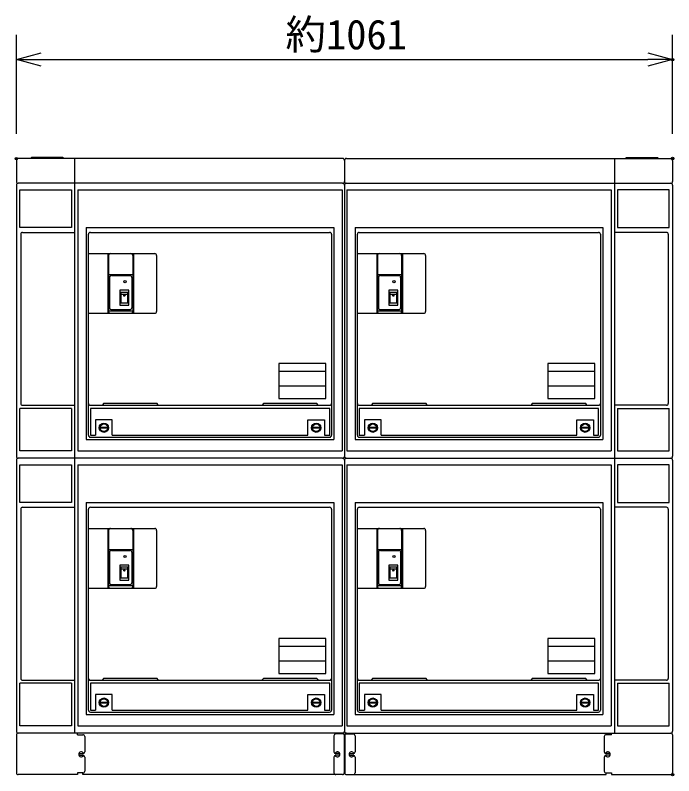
# Model space of a CAD drawing. Units: millimetres, scale not verified. Extents: x -62 to 63, y -117 to 117.
# Drawn here: x -45.1 to 8.1, y -5.5 to 56 of the extents above; entities that cross this region are included whole.
import ezdxf
from ezdxf.enums import TextEntityAlignment as Align

# ---------------------------------------------------------------- set-up
doc = ezdxf.new("R2010")
doc.units = ezdxf.units.MM
doc.header["$LTSCALE"] = 0.392258
doc.header["$PDMODE"] = 32
doc.header["$PDSIZE"] = 0.196
for name, color, linetype in [('0-2_GAIKEI', 1, 'Continuous'), ('0-3_WAKU', 3, 'Continuous'), ('0-4_DEFPOINTS', 7, 'Continuous')]:
    doc.layers.add(name, color=color, linetype=linetype)
doc.styles.add('ＭＳ ゴシック', font='')
doc.styles.get('ＭＳ ゴシック').set_extended_font_data('MS Gothic')

# ---------------------------------------------------------------- blocks, each defined once
blk = doc.blocks.new('_OPEN30')
at = {"layer": '0-4_DEFPOINTS'}
blk.add_line((0, 0), (-1, 0), dxfattribs=at)
blk.add_lwpolyline([(-1, 0.2679), (0, 0), (-1, -0.2679)], dxfattribs=at)

msp = doc.modelspace()

# ---------------------------------------------------------------- linework, layer by layer
at = {"layer": '0-2_GAIKEI', "color": 7}
for p, q in [((-45.0195, 44.2768), (-45.0195, 42.5768)), ((-18.6508, 44.4268), (-44.8695, 44.4268)), ((-40.3182, 44.4092), (-40.3182, 20.2018)), ((-18.5008, 44.2768), (-18.5008, 42.5768)), ((-18.3508, 44.4268), (7.8679, 44.4268)), ((3.3166, 44.4092), (3.3166, 20.2018)), ((8.0179, 44.2768), (8.0179, 42.5768)), ((-18.6508, 42.4268), (-44.8695, 42.4268)), ((-18.3508, 42.4268), (7.8679, 42.4268)), ((-45.0195, 42.2768), (-45.0195, 20.352)), ((-18.5008, 42.2768), (-18.5008, 20.3518)), ((8.0179, 42.2768), (8.0179, 20.352)), ((-45.0194, 20.0519), (-45.0194, -1.8729)), ((-18.6508, 20.2018), (-44.8695, 20.202)), ((-18.6507, 20.2019), (-44.8694, 20.2019)), ((-40.3182, 20.2019), (-40.3182, -2.0231)), ((-18.5009, 20.0519), (-18.5009, -1.8731)), ((-18.3509, 20.2019), (7.8678, 20.2019)), ((-18.3508, 20.2018), (7.8679, 20.202)), ((3.3166, 20.2019), (3.3166, -2.0231)), ((8.0178, 20.0519), (8.0178, -1.8729)), ((-45.0237, -2.1729), (-45.0237, -5.2229)), ((-18.6507, -2.0231), (-44.8694, -2.0229)), ((-18.5237, -2.1731), (-18.5237, -5.2229)), ((-18.4779, -2.1731), (-18.4779, -5.2229)), ((-18.3509, -2.0231), (7.8678, -2.0229)), ((8.0221, -2.1729), (8.0221, -5.2229)), ((-40.0715, -5.3729), (-44.8737, -5.3729)), ((-40.0715, -5.2402), (-40.0715, -5.3729)), ((-39.6447, -5.2402), (-40.0715, -5.2402)), ((-39.6447, -5.3729), (-39.6447, -5.2402)), ((-18.6737, -5.3729), (-39.6447, -5.3729)), ((-18.3279, -5.3729), (2.6431, -5.3729)), ((3.0699, -5.3729), (7.8721, -5.3729))]:
    msp.add_line(p, q, dxfattribs=at)
at = {"layer": '0-2_GAIKEI'}
for p, q in [((4.1969, 44.4268), (4.303, 44.5041)), ((4.303, 44.5041), (6.8062, 44.5041)), ((6.8062, 44.5041), (6.877, 44.4335)), ((-40.0488, 41.8962), (-18.6906, 41.8962)), ((-40.0488, 41.8962), (-40.0488, 20.8053)), ((-18.6906, 41.8962), (-18.6906, 20.8053)), ((-18.311, 41.8962), (-18.311, 20.8053)), ((-18.311, 41.8962), (3.0472, 41.8962)), ((3.0472, 41.8962), (3.0472, 20.8053)), ((7.7527, 41.8962), (3.5554, 41.8962)), ((3.5554, 41.8962), (3.5554, 38.8563)), ((7.7527, 38.8563), (7.7527, 41.8962)), ((-39.3806, 38.8563), (-19.3588, 38.8563)), ((-39.3806, 38.8563), (-39.3806, 21.7214)), ((-19.3588, 38.8563), (-19.3588, 21.7214)), ((-17.6428, 38.8563), (-17.6428, 21.7214)), ((-17.6428, 38.8563), (2.379, 38.8563)), ((2.379, 38.8563), (2.379, 21.7214)), ((3.5554, 38.8563), (7.7527, 38.8563)), ((-44.6678, 38.3082), (-44.6678, 24.6307)), ((-44.5178, 38.4582), (-40.3182, 38.4582)), ((-39.195, 22.0501), (-39.195, 38.3082)), ((-39.045, 38.4582), (-19.701, 38.4582)), ((-19.551, 38.3082), (-19.551, 22.0501)), ((-17.4572, 22.0501), (-17.4572, 38.3082)), ((-17.3072, 38.4582), (2.0368, 38.4582)), ((2.1868, 38.3082), (2.1868, 22.0501)), ((7.5162, 38.4582), (3.3166, 38.4582)), ((7.6662, 38.3082), (7.6662, 24.6307)), ((-39.186, 36.7422), (-33.8343, 36.7422)), ((-37.6293, 36.7401), (-37.6293, 31.9129)), ((-37.5696, 36.5922), (-37.5696, 32.0629)), ((-35.6192, 36.5922), (-35.6192, 32.0629)), ((-35.5595, 36.7401), (-35.5595, 31.9129)), ((-33.6843, 36.5922), (-33.6843, 32.0629)), ((-17.4482, 36.7422), (-12.0964, 36.7422)), ((-15.8915, 36.7401), (-15.8915, 31.9129)), ((-15.8317, 36.5922), (-15.8317, 32.0629)), ((-13.8814, 36.5922), (-13.8814, 32.0629)), ((-13.8216, 36.7401), (-13.8216, 31.9129)), ((-11.9464, 36.5922), (-11.9464, 32.0629)), ((-37.5674, 35.055), (-35.6303, 35.055)), ((-15.8296, 35.055), (-13.8925, 35.055)), ((-37.4898, 34.8189), (-37.4898, 32.359)), ((-37.3398, 34.9689), (-35.8488, 34.9689)), ((-35.6988, 34.8189), (-35.6988, 32.359)), ((-15.752, 34.8189), (-15.752, 32.359)), ((-15.602, 34.9689), (-14.111, 34.9689)), ((-13.961, 34.8189), (-13.961, 32.359)), ((-36.5679, 33.4696), (-36.0372, 33.4696)), ((-14.9185, 33.7792), (-14.9185, 32.5764)), ((-14.1932, 33.7792), (-14.9185, 33.7792)), ((-14.8301, 33.6066), (-14.8301, 32.7488)), ((-14.2816, 33.6066), (-14.8301, 33.6066)), ((-14.8301, 33.4696), (-14.2994, 33.4696)), ((-14.2816, 32.7488), (-14.2816, 33.6066)), ((-14.1932, 32.5764), (-14.1932, 33.7792)), ((-14.8301, 32.7488), (-14.2816, 32.7488)), ((-37.5674, 32.1229), (-35.6192, 32.1229)), ((-37.3398, 32.209), (-35.8488, 32.209)), ((-15.8296, 32.1229), (-13.8814, 32.1229)), ((-15.602, 32.209), (-14.111, 32.209)), ((-14.9185, 32.5764), (-14.1932, 32.5764)), ((-39.186, 31.9129), (-33.8343, 31.9129)), ((-17.4482, 31.9129), (-12.0964, 31.9129)), ((-20.0087, 27.8616), (-23.8122, 27.8616)), ((-23.8122, 27.8616), (-23.8122, 25.0135)), ((-20.0087, 25.0135), (-20.0087, 27.8616)), ((1.7291, 27.8616), (-2.0744, 27.8616)), ((-2.0744, 27.8616), (-2.0744, 25.0135)), ((1.7291, 25.0135), (1.7291, 27.8616)), ((-20.0087, 27.2029), (-23.8122, 27.2029)), ((1.7291, 27.2029), (-2.0744, 27.2029)), ((-20.0087, 26.0196), (-23.8122, 26.0196)), ((1.7291, 26.0196), (-2.0744, 26.0196)), ((-23.8122, 25.0135), (-20.0087, 25.0135)), ((-2.0744, 25.0135), (1.7291, 25.0135)), ((-44.7543, 20.8053), (-44.7543, 24.2283)), ((-40.557, 24.2283), (-44.7543, 24.2283)), ((-44.5178, 24.4807), (-40.3182, 24.4807)), ((-40.557, 24.2283), (-40.557, 20.8053)), ((-39.045, 24.4807), (-19.701, 24.4807)), ((-19.6993, 24.2283), (-39.0403, 24.2283)), ((-39.0403, 24.2283), (-39.0403, 22.0591)), ((-19.6993, 22.0591), (-19.6993, 24.2283)), ((-17.3072, 24.4807), (2.0368, 24.4807)), ((2.0385, 24.2283), (-17.3025, 24.2283)), ((7.5162, 24.4807), (3.3166, 24.4807)), ((3.5554, 24.2283), (7.7527, 24.2283)), ((3.5554, 24.2283), (3.5554, 20.8053)), ((7.7527, 20.8053), (7.7527, 24.2283)), ((-38.6243, 23.3124), (-38.6243, 22.0591)), ((-21.4637, 23.3124), (-20.1151, 23.3124)), ((-21.4637, 22.0591), (-21.4637, 23.3124)), ((-20.1151, 23.3124), (-20.1151, 22.0591)), ((-15.5378, 23.3124), (-16.8865, 23.3124)), ((-16.8865, 23.3124), (-16.8865, 22.0591)), ((-15.5378, 22.0591), (-15.5378, 23.3124)), ((-38.2531, 22.7028), (-37.6494, 22.7028)), ((-38.2531, 22.643), (-37.6494, 22.643)), ((-21.0923, 22.7028), (-20.4886, 22.7028)), ((-21.0923, 22.643), (-20.4886, 22.643)), ((-16.5153, 22.7028), (-15.9116, 22.7028)), ((-16.5153, 22.643), (-15.9116, 22.643)), ((0.6455, 22.7028), (1.2492, 22.7028)), ((0.6455, 22.643), (1.2492, 22.643)), ((-39.3806, 21.7214), (-19.3588, 21.7214)), ((-39.045, 21.9001), (-19.701, 21.9001)), ((-39.0403, 22.0591), (-38.6243, 22.0591)), ((-37.2757, 22.0591), (-21.4637, 22.0591)), ((-20.1151, 22.0591), (-19.6993, 22.0591)), ((-17.6428, 21.7214), (2.379, 21.7214)), ((-17.3072, 21.9001), (2.0368, 21.9001)), ((-15.5378, 22.0591), (0.2741, 22.0591)), ((-40.557, 20.8053), (-44.7543, 20.8053)), ((-40.0488, 20.8053), (-18.6906, 20.8053)), ((-18.311, 20.8053), (3.0472, 20.8053)), ((3.5554, 20.8053), (7.7527, 20.8053)), ((-44.7542, 16.6314), (-44.7542, 19.6712)), ((-44.7542, 19.6712), (-40.557, 19.6712)), ((-40.557, 19.6712), (-40.557, 16.6314)), ((-40.0489, 19.6712), (-18.6907, 19.6712)), ((-40.0489, 19.6712), (-40.0489, -1.4196)), ((-18.6907, 19.6712), (-18.6907, -1.4196)), ((-18.311, 19.6712), (-18.311, -1.4196)), ((-18.311, 19.6712), (3.0471, 19.6712)), ((3.0471, 19.6712), (3.0471, -1.4196)), ((7.7526, 19.6712), (3.5554, 19.6712)), ((3.5554, 19.6712), (3.5554, 16.6314)), ((7.7526, 16.6314), (7.7526, 19.6712)), ((-40.557, 16.6314), (-44.7542, 16.6314)), ((-39.3807, 16.6314), (-19.3588, 16.6314)), ((-39.3807, 16.6314), (-39.3807, -0.5035)), ((-19.3588, 16.6314), (-19.3588, -0.5035)), ((-17.6429, 16.6314), (-17.6429, -0.5035)), ((-17.6429, 16.6314), (2.379, 16.6314)), ((2.379, 16.6314), (2.379, -0.5035)), ((3.5554, 16.6314), (7.7526, 16.6314)), ((-44.6677, 16.0833), (-44.6677, 2.4058)), ((-44.5177, 16.2333), (-40.3182, 16.2333)), ((-39.1951, -0.1748), (-39.1951, 16.0833)), ((-39.0451, 16.2333), (-19.7011, 16.2333)), ((-19.5511, 16.0833), (-19.5511, -0.1748)), ((-17.4573, -0.1748), (-17.4573, 16.0833)), ((-17.3073, 16.2333), (2.0367, 16.2333)), ((2.1867, 16.0833), (2.1867, -0.1748)), ((7.5162, 16.2333), (3.3166, 16.2333)), ((7.6662, 16.0833), (7.6662, 2.4058)), ((-39.1861, 14.5172), (-33.8343, 14.5172)), ((-37.6294, 14.5151), (-37.6294, 9.6879)), ((-37.5696, 14.3672), (-37.5696, 9.8379)), ((-35.6193, 14.3672), (-35.6193, 9.8379)), ((-35.5595, 14.5151), (-35.5595, 9.6879)), ((-33.6843, 14.3672), (-33.6843, 9.8379)), ((-17.4483, 14.5172), (-12.0965, 14.5172)), ((-15.8916, 14.5151), (-15.8916, 9.6879)), ((-15.8318, 14.3672), (-15.8318, 9.8379)), ((-13.8815, 14.3672), (-13.8815, 9.8379)), ((-13.8217, 14.5151), (-13.8217, 9.6879)), ((-11.9465, 14.3672), (-11.9465, 9.8379)), ((-37.5674, 12.8301), (-35.6304, 12.8301)), ((-37.4899, 12.594), (-37.4899, 10.1341)), ((-37.3399, 12.744), (-35.8489, 12.744)), ((-35.6989, 12.594), (-35.6989, 10.1341)), ((-15.8296, 12.8301), (-13.8926, 12.8301)), ((-15.7521, 12.594), (-15.7521, 10.1341)), ((-15.6021, 12.744), (-14.1111, 12.744)), ((-13.9611, 12.594), (-13.9611, 10.1341)), ((-36.6564, 11.5543), (-36.6564, 10.3514)), ((-35.9311, 11.5543), (-36.6564, 11.5543)), ((-36.568, 11.3817), (-36.568, 10.5238)), ((-36.0195, 11.3817), (-36.568, 11.3817)), ((-36.568, 11.2447), (-36.0373, 11.2447)), ((-36.0195, 10.5238), (-36.0195, 11.3817)), ((-35.9311, 10.3514), (-35.9311, 11.5543)), ((-14.8302, 11.2447), (-14.2995, 11.2447)), ((-36.568, 10.5238), (-36.0195, 10.5238)), ((-37.5674, 9.898), (-35.6193, 9.898)), ((-37.3399, 9.9841), (-35.8489, 9.9841)), ((-36.6564, 10.3514), (-35.9311, 10.3514)), ((-15.8296, 9.898), (-13.8815, 9.898)), ((-15.6021, 9.9841), (-14.1111, 9.9841)), ((-39.1861, 9.6879), (-33.8343, 9.6879)), ((-17.4483, 9.6879), (-12.0965, 9.6879)), ((-20.0088, 5.6367), (-23.8122, 5.6367)), ((-23.8122, 5.6367), (-23.8122, 2.7886)), ((-20.0088, 2.7886), (-20.0088, 5.6367)), ((-2.0744, 5.6367), (-2.0744, 2.7886)), ((1.729, 5.6367), (-2.0744, 5.6367)), ((1.729, 2.7886), (1.729, 5.6367)), ((-20.0088, 4.978), (-23.8122, 4.978)), ((1.729, 4.978), (-2.0744, 4.978)), ((-20.0088, 3.7947), (-23.8122, 3.7947)), ((1.729, 3.7947), (-2.0744, 3.7947)), ((-23.8122, 2.7886), (-20.0088, 2.7886)), ((-2.0744, 2.7886), (1.729, 2.7886)), ((-40.557, 2.0034), (-44.7542, 2.0034)), ((-44.5177, 2.2558), (-40.3182, 2.2558)), ((-40.557, 2.0034), (-40.557, -1.4196)), ((-39.0451, 2.2558), (-19.7011, 2.2558)), ((-19.6994, 2.0034), (-39.0404, 2.0034)), ((-17.3073, 2.2558), (2.0367, 2.2558)), ((2.0385, 2.0034), (-17.3026, 2.0034)), ((-17.3026, 2.0034), (-17.3026, -0.1658)), ((2.0385, -0.1658), (2.0385, 2.0034)), ((7.5162, 2.2558), (3.3166, 2.2558)), ((3.5554, 2.0034), (7.7526, 2.0034)), ((3.5554, 2.0034), (3.5554, -1.4196)), ((7.7526, -1.4196), (7.7526, 2.0034)), ((-37.2757, 1.0875), (-38.6244, 1.0875)), ((-38.6244, 1.0875), (-38.6244, -0.1658)), ((-37.2757, -0.1658), (-37.2757, 1.0875)), ((-16.8866, 1.0875), (-16.8866, -0.1658)), ((0.274, 1.0875), (1.6226, 1.0875)), ((0.274, -0.1658), (0.274, 1.0875)), ((1.6226, 1.0875), (1.6226, -0.1658)), ((-38.2532, 0.4779), (-37.6494, 0.4779)), ((-38.2532, 0.4181), (-37.6494, 0.4181)), ((-21.0924, 0.4779), (-20.4887, 0.4779)), ((-21.0924, 0.4181), (-20.4887, 0.4181)), ((-16.5154, 0.4779), (-15.9116, 0.4779)), ((-16.5154, 0.4181), (-15.9116, 0.4181)), ((0.6454, 0.4779), (1.2491, 0.4779)), ((0.6454, 0.4181), (1.2491, 0.4181)), ((-39.3807, -0.5035), (-19.3588, -0.5035)), ((-39.0451, -0.3248), (-19.7011, -0.3248)), ((-37.2757, -0.1658), (-21.4638, -0.1658)), ((-17.6429, -0.5035), (2.379, -0.5035)), ((-17.3073, -0.3248), (2.0367, -0.3248)), ((-17.3026, -0.1658), (-16.8866, -0.1658)), ((-15.5379, -0.1658), (0.274, -0.1658)), ((1.6226, -0.1658), (2.0385, -0.1658)), ((-40.0489, -1.4196), (-18.6907, -1.4196)), ((-18.311, -1.4196), (3.0471, -1.4196)), ((3.5554, -1.4196), (7.7526, -1.4196)), ((-40.0715, -2.1557), (-40.0715, -2.0229)), ((-40.0715, -2.1557), (-39.6443, -2.1557)), ((-39.4943, -2.3057), (-39.4943, -3.5247)), ((-19.3553, -2.2393), (-19.3553, -3.5247)), ((-18.5592, -2.0893), (-19.2053, -2.0893)), ((-18.4424, -2.0893), (-17.7963, -2.0893)), ((-17.6463, -2.2393), (-17.6463, -3.5247)), ((2.4928, -2.3057), (2.4928, -3.5247)), ((3.0699, -2.1557), (2.6428, -2.1557)), ((3.0699, -2.1557), (3.0699, -2.0229)), ((-39.9697, -3.6747), (-39.6443, -3.6747)), ((-18.8799, -3.6747), (-19.2053, -3.6747)), ((-18.1217, -3.6747), (-17.7963, -3.6747)), ((2.9682, -3.6747), (2.6428, -3.6747)), ((-39.9693, -3.8072), (-39.6443, -3.8072)), ((-39.4943, -3.9572), (-39.4943, -5.0902)), ((-19.3553, -3.9572), (-19.3553, -5.2229)), ((-18.8803, -3.8072), (-19.2053, -3.8072)), ((-18.1213, -3.8072), (-17.7963, -3.8072)), ((-17.6463, -3.9572), (-17.6463, -5.2229)), ((2.4928, -3.9572), (2.4928, -5.0902)), ((2.9677, -3.8072), (2.6428, -3.8072))]:
    msp.add_line(p, q, dxfattribs=at)
for points in [[(-41.1985, 44.4268), (-41.3046, 44.5041), (-43.8078, 44.5041), (-43.8786, 44.4335)], [(-33.5517, 24.5006), (-33.6401, 24.6178), (-37.9743, 24.6178), (-38.0628, 24.5006)], [(-20.639, 24.5006), (-20.7275, 24.6178), (-25.0614, 24.6178), (-25.15, 24.5006)], [(-11.8139, 24.5006), (-11.9023, 24.6178), (-16.2365, 24.6178), (-16.3249, 24.5006)], [(1.0988, 24.5006), (1.0104, 24.6178), (-3.3236, 24.6178), (-3.4122, 24.5006)], [(-17.3025, 24.2283), (-17.3025, 22.0591), (-16.8865, 22.0591)], [(0.2741, 22.0591), (0.2741, 23.3124), (1.6227, 23.3124), (1.6227, 22.0591), (2.0385, 22.0591), (2.0385, 24.2283)], [(-37.2757, 22.0591), (-37.2757, 23.3124), (-38.6243, 23.3124)], [(-40.557, -1.4196), (-44.7542, -1.4196), (-44.7542, 2.0034)], [(-39.0404, 2.0034), (-39.0404, -0.1658), (-38.6244, -0.1658)], [(-33.5518, 2.2757), (-33.6402, 2.3928), (-37.9744, 2.3928), (-38.0628, 2.2757)], [(-20.6391, 2.2757), (-20.7275, 2.3928), (-25.0614, 2.3928), (-25.1501, 2.2757)], [(-21.4638, -0.1658), (-21.4638, 1.0875), (-20.1152, 1.0875), (-20.1152, -0.1658), (-19.6994, -0.1658), (-19.6994, 2.0034)], [(-11.814, 2.2757), (-11.9024, 2.3928), (-16.2365, 2.3928), (-16.325, 2.2757)], [(1.0988, 2.2757), (1.0103, 2.3928), (-3.3236, 2.3928), (-3.4123, 2.2757)], [(-15.5379, -0.1658), (-15.5379, 1.0875), (-16.8866, 1.0875)]]:
    msp.add_lwpolyline(points, dxfattribs=at)
for points in [[(-44.7543, 41.8962), (-40.557, 41.8962), (-40.557, 38.8563), (-44.7543, 38.8563)], [(-36.6563, 32.5764), (-35.931, 32.5764), (-35.931, 33.7792), (-36.6563, 33.7792)], [(-36.5679, 32.7488), (-36.0194, 32.7488), (-36.0194, 33.6066), (-36.5679, 33.6066)], [(-14.9186, 10.3514), (-14.1932, 10.3514), (-14.1932, 11.5543), (-14.9186, 11.5543)], [(-14.8302, 10.5238), (-14.2817, 10.5238), (-14.2817, 11.3817), (-14.8302, 11.3817)]]:
    msp.add_lwpolyline(points, close=True, dxfattribs=at)
at = {"layer": '0-2_GAIKEI', "color": 7}
msp.add_lwpolyline([(2.6431, -5.3729), (2.6431, -5.2402), (3.0699, -5.2402), (3.0699, -5.3729)], dxfattribs=at)
at = {"layer": '0-2_GAIKEI'}
for centre, radius in [((-36.2405, 34.4771), 0.0877), ((-14.5027, 34.4771), 0.0877), ((-36.2936, 33.3456), 0.053), ((-14.5557, 33.3456), 0.053), ((-37.9479, 22.6668), 0.3752), ((-37.9479, 22.6667), 0.3055), ((-20.7872, 22.6668), 0.3752), ((-20.7872, 22.6667), 0.3055), ((-16.2101, 22.6668), 0.3752), ((-16.2101, 22.6667), 0.3055), ((0.9506, 22.6668), 0.3752), ((0.9506, 22.6667), 0.3055), ((-36.2405, 12.2522), 0.0877), ((-14.5027, 12.2522), 0.0877), ((-36.2936, 11.1207), 0.053), ((-14.5558, 11.1207), 0.053), ((-37.948, 0.4419), 0.3752), ((-37.948, 0.4418), 0.3055), ((-20.7873, 0.4419), 0.3752), ((-20.7873, 0.4418), 0.3055), ((-16.2102, 0.4419), 0.3752), ((-16.2102, 0.4418), 0.3055), ((0.9505, 0.4419), 0.3752), ((0.9505, 0.4418), 0.3055)]:
    msp.add_circle(centre, radius, dxfattribs=at)
at = {"layer": '0-2_GAIKEI', "color": 7}
for centre, start, end in [((-44.8695, 44.2768), 90, 180), ((-18.6508, 44.2768), 0, 90), ((-18.3508, 44.2768), 90, 180), ((7.8679, 44.2768), 0, 90), ((-44.8695, 42.5768), 180, 270), ((-44.8695, 42.2768), 90, 180), ((-18.6508, 42.5768), 270, 0), ((-18.6508, 42.2768), 0, 90), ((-18.3508, 42.5768), 180, 270), ((-18.3508, 42.2768), 90, 180), ((7.8679, 42.5768), 270, 0), ((7.8679, 42.2768), 0, 90), ((-44.8695, 20.352), 180, 269.99962), ((-18.6508, 20.3518), 269.99962, 0), ((-18.3508, 20.3518), 180, 270.00038), ((7.8679, 20.352), 270.00038, 0), ((-44.8694, 20.0519), 90, 180), ((-18.6507, 20.0519), 0, 90), ((-18.3509, 20.0519), 90, 180), ((7.8678, 20.0519), 0, 90), ((-44.8737, -2.1729), 89.99962, 180), ((-44.8694, -1.8729), 180, 269.99962), ((-18.6737, -2.1731), 0, 89.99962), ((-18.6507, -1.8731), 269.99962, 0), ((-18.3509, -1.8731), 180, 270.00038), ((-18.3279, -2.1731), 90.00038, 180), ((7.8678, -1.8729), 270.00038, 0), ((7.8721, -2.1729), 0, 90.00038), ((-44.8737, -5.2229), 180, 269.99989), ((-18.6737, -5.2229), 270, 0), ((-18.3279, -5.2229), 180, 270), ((7.8721, -5.2229), 270.00011, 0)]:
    msp.add_arc(centre, 0.15, start, end, dxfattribs=at)
at = {"layer": '0-2_GAIKEI'}
for centre, radius, start, end in [((-44.5178, 38.3082), 0.15, 90, 180), ((-39.045, 38.3082), 0.15, 90, 180), ((-19.701, 38.3082), 0.15, 0, 90), ((-17.3072, 38.3082), 0.15, 90, 180), ((2.0368, 38.3082), 0.15, 0, 90), ((7.5162, 38.3082), 0.15, 0, 90), ((-37.4196, 36.5922), 0.15, 90, 180), ((-35.7692, 36.5922), 0.15, 0, 90), ((-33.8343, 36.5922), 0.15, 0, 90), ((-15.6817, 36.5922), 0.15, 90, 180), ((-14.0314, 36.5922), 0.15, 0, 90), ((-12.0964, 36.5922), 0.15, 0, 90), ((-37.3398, 34.8189), 0.15, 90, 180), ((-35.8488, 34.8189), 0.15, 0, 90), ((-15.602, 34.8189), 0.15, 90, 180), ((-14.111, 34.8189), 0.15, 0, 90), ((-37.4196, 32.0629), 0.15, 180, 270), ((-37.3398, 32.359), 0.15, 180, 270), ((-35.8488, 32.359), 0.15, 270, 0), ((-35.7692, 32.0629), 0.15, 270, 0), ((-33.8343, 32.0629), 0.15, 270, 0), ((-15.6817, 32.0629), 0.15, 180, 270), ((-15.602, 32.359), 0.15, 180, 270), ((-14.111, 32.359), 0.15, 270, 0), ((-14.0314, 32.0629), 0.15, 270, 0), ((-12.0964, 32.0629), 0.15, 270, 0), ((-44.5178, 24.6307), 0.15, 180, 270), ((-39.045, 24.6307), 0.15, 180, 270), ((-19.701, 24.6307), 0.15, 270, 0), ((-17.3072, 24.6307), 0.15, 180, 270), ((2.0368, 24.6307), 0.15, 270, 0), ((7.5162, 24.6307), 0.15, 270, 0), ((-39.045, 22.0501), 0.15, 180, 270), ((-19.701, 22.0501), 0.15, 270, 0), ((-17.3072, 22.0501), 0.15, 180, 270), ((2.0368, 22.0501), 0.15, 270, 0), ((-44.5177, 16.0833), 0.15, 90, 180), ((-39.0451, 16.0833), 0.15, 90, 180), ((-19.7011, 16.0833), 0.15, 0, 90), ((-17.3073, 16.0833), 0.15, 90, 180), ((2.0367, 16.0833), 0.15, 0, 90), ((7.5162, 16.0833), 0.15, 0, 90), ((-37.4196, 14.3672), 0.15, 90, 180), ((-35.7693, 14.3672), 0.15, 0, 90), ((-33.8343, 14.3672), 0.15, 0, 90), ((-15.6818, 14.3672), 0.15, 90, 180), ((-14.0315, 14.3672), 0.15, 0, 90), ((-12.0965, 14.3672), 0.15, 0, 90), ((-37.3399, 12.594), 0.15, 90, 180), ((-35.8489, 12.594), 0.15, 0, 90), ((-15.6021, 12.594), 0.15, 90, 180), ((-14.1111, 12.594), 0.15, 0, 90), ((-37.4196, 9.8379), 0.15, 180, 270), ((-37.3399, 10.1341), 0.15, 180, 270), ((-35.8489, 10.1341), 0.15, 270, 0), ((-35.7693, 9.8379), 0.15, 270, 0), ((-33.8343, 9.8379), 0.15, 270, 0), ((-15.6818, 9.8379), 0.15, 180, 270), ((-15.6021, 10.1341), 0.15, 180, 270), ((-14.1111, 10.1341), 0.15, 270, 0), ((-14.0315, 9.8379), 0.15, 270, 0), ((-12.0965, 9.8379), 0.15, 270, 0), ((-44.5177, 2.4058), 0.15, 180, 270), ((-39.0451, 2.4058), 0.15, 180, 270), ((-19.7011, 2.4058), 0.15, 270, 0), ((-17.3073, 2.4058), 0.15, 180, 270), ((2.0367, 2.4058), 0.15, 270, 0), ((7.5162, 2.4058), 0.15, 270, 0), ((-39.0451, -0.1748), 0.15, 180, 270), ((-19.7011, -0.1748), 0.15, 270, 0), ((-17.3073, -0.1748), 0.15, 180, 270), ((2.0367, -0.1748), 0.15, 270, 0), ((-39.6443, -2.3057), 0.15, 0, 90), ((-19.2053, -2.2393), 0.15, 90, 180), ((-17.7963, -2.2393), 0.15, 0, 90), ((2.6428, -2.3057), 0.15, 90, 180), ((-39.7812, -3.7403), 0.1997, 21.68817, 337.97843), ((-39.6443, -3.5247), 0.15, 270, 0), ((-19.2053, -3.5247), 0.15, 180, 270), ((-19.0685, -3.7403), 0.1997, 202.02157, 158.31183), ((-17.9331, -3.7403), 0.1997, 21.68817, 337.97843), ((-17.7963, -3.5247), 0.15, 270, 0), ((2.6428, -3.5247), 0.15, 180, 270), ((2.7796, -3.7403), 0.1997, 202.02157, 158.31183), ((-39.6443, -3.9572), 0.15, 0, 90), ((-19.2053, -3.9572), 0.15, 90, 180), ((-17.7963, -3.9572), 0.15, 0, 90), ((2.6428, -3.9572), 0.15, 90, 180), ((-39.6443, -5.0902), 0.15, 270, 0), ((-19.2053, -5.2229), 0.15, 180, 270), ((-17.7963, -5.2229), 0.15, 270, 0), ((2.6428, -5.0902), 0.15, 180, 270)]:
    msp.add_arc(centre, radius, start, end, dxfattribs=at)
at = {"layer": '0-3_WAKU'}
for p, q in [((-45.0195, 46.4212), (-45.0195, 54.4212)), ((8.0179, 46.4212), (8.0179, 54.4212)), ((-43.0195, 52.4212), (6.0179, 52.4212))]:
    msp.add_line(p, q, dxfattribs=at)
at = {"layer": '0-4_DEFPOINTS'}
for p in [(8.0179, 52.4212), (-45.0195, 44.4212), (8.0167, 44.4268), (8.0179, 44.4212), (8.0167, -5.373)]:
    msp.add_point(p, dxfattribs=at)

# ---------------------------------------------------------------- block references
at = {"layer": '0-3_WAKU', "xscale": 2, "yscale": 2, "rotation": 180}
msp.add_blockref('_OPEN30', (-45.0195, 52.4212), dxfattribs=at)
at = {"layer": '0-3_WAKU', "xscale": 2, "yscale": 2}
msp.add_blockref('_OPEN30', (8.0179, 52.4212), dxfattribs=at)

# ---------------------------------------------------------------- texts
at = {"layer": '0-3_WAKU', "style": 'ＭＳ ゴシック'}
msp.add_text('約1061', height=2.404, dxfattribs=at).set_placement((-23.2744, 52.5308), align=Align.BOTTOM_LEFT)

doc.saveas('drawing.dxf')
